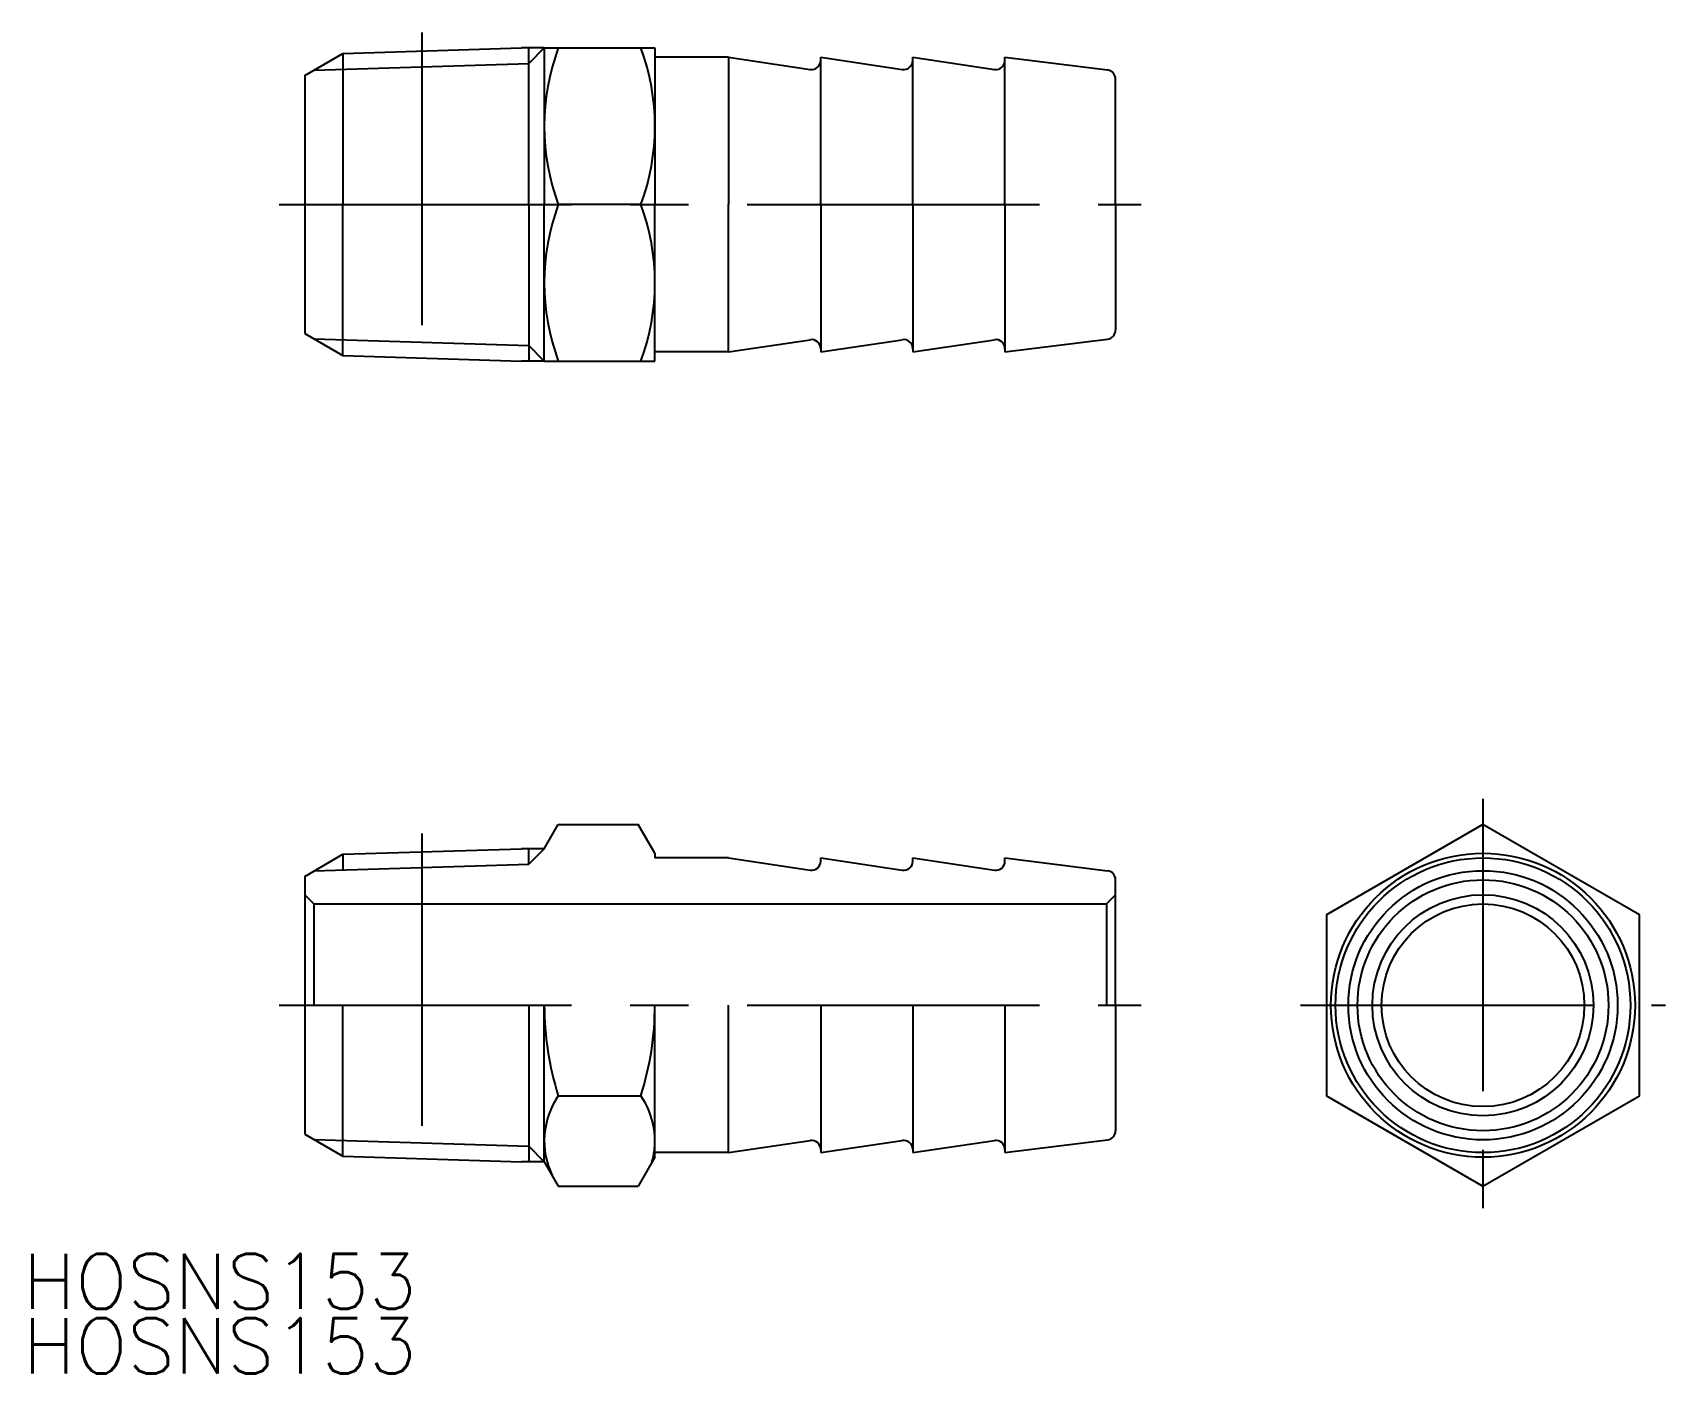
# Model space of a CAD drawing. Extents: x 0 to 344, y 0 to 302.
# Drawn here: x 255.9 to 344.5, y 228.9 to 301.7 of the extents above; entities outside this region: 1.
import ezdxf

# ---------------------------------------------------------------- set-up
doc = ezdxf.new("R2010")
doc.units = 0
doc.header["$LTSCALE"] = 0.5
doc.linetypes.add('CENTER', pattern=[50.8, 31.75, -6.35, 6.35, -6.35])
doc.layers.get('0').update_dxf_attribs({"linetype": 'CONTINUOUS'})
doc.layers.add('CENTER', color=1, linetype='CENTER')
doc.styles.get("Standard").update_dxf_attribs({"font": 'txt.shx', "bigfont": '@extfont2.shx'})

msp = doc.modelspace()

# ---------------------------------------------------------------- linework, layer by layer
at = {"color": 7, "linetype": 'CONTINUOUS'}
for p, q in [((270.65, 299.349), (272.724, 300.546)), ((272.724, 300.546), (282.408, 300.849)), ((272.724, 300.546), (272.724, 292.349)), ((283.65, 300.849), (282.408, 300.849)), ((282.806, 292.349), (282.806, 300.849)), ((283.65, 300.849), (283.65, 292.349)), ((283.65, 300.849), (289.65, 300.849)), ((289.65, 300.849), (289.65, 292.349)), ((293.65, 300.349), (289.65, 300.349)), ((293.65, 300.349), (298.076, 299.685)), ((293.65, 300.349), (293.65, 292.349)), ((298.65, 300.349), (303.076, 299.685)), ((298.65, 292.349), (298.65, 300.349)), ((303.65, 292.349), (303.65, 300.349)), ((303.65, 300.349), (308.076, 299.685)), ((308.65, 292.349), (308.65, 300.349)), ((308.65, 300.349), (314.212, 299.654)), ((270.65, 299.349), (270.65, 285.349)), ((314.65, 292.349), (314.65, 299.157)), ((272.724, 284.151), (272.724, 292.349)), ((282.806, 292.349), (282.806, 283.849)), ((283.65, 283.849), (283.65, 292.349)), ((288.891, 292.349), (284.409, 292.349)), ((289.65, 283.849), (289.65, 292.349)), ((293.65, 284.349), (293.65, 292.349)), ((298.65, 292.349), (298.65, 284.349)), ((303.65, 292.349), (303.65, 284.349)), ((308.65, 292.349), (308.65, 284.349)), ((314.65, 292.349), (314.65, 285.54)), ((270.65, 285.349), (272.724, 284.151)), ((293.65, 284.349), (298.076, 285.013)), ((298.65, 284.349), (303.076, 285.013)), ((303.65, 284.349), (308.076, 285.013)), ((308.65, 284.349), (314.212, 285.044)), ((272.724, 284.151), (282.408, 283.849)), ((283.65, 283.849), (282.408, 283.849)), ((283.65, 283.849), (289.65, 283.849)), ((293.65, 284.349), (289.65, 284.349)), ((283.65, 257.381), (284.409, 258.696)), ((284.409, 258.696), (288.747, 258.696)), ((289.65, 257.131), (288.747, 258.696)), ((270.65, 255.881), (272.724, 257.078)), ((272.724, 257.078), (282.408, 257.381)), ((272.724, 257.078), (272.724, 256.222)), ((283.65, 257.381), (282.408, 257.381)), ((282.806, 256.537), (282.806, 257.381)), ((289.65, 257.131), (289.65, 256.881)), ((293.65, 256.881), (289.65, 256.881)), ((293.65, 256.881), (298.076, 256.217)), ((298.65, 256.881), (303.076, 256.217)), ((298.65, 256.711), (298.65, 256.881)), ((303.65, 256.711), (303.65, 256.881)), ((303.65, 256.881), (308.076, 256.217)), ((308.65, 256.711), (308.65, 256.881)), ((308.65, 256.881), (314.212, 256.186)), ((270.65, 255.881), (270.65, 241.881)), ((314.65, 248.881), (314.65, 255.689)), ((271.15, 254.381), (270.65, 254.881)), ((271.15, 254.381), (314.15, 254.381)), ((271.15, 254.381), (271.15, 248.881)), ((314.15, 254.381), (314.65, 254.881)), ((314.15, 254.381), (314.15, 248.881)), ((272.724, 240.683), (272.724, 248.881)), ((282.806, 248.881), (282.806, 240.381)), ((283.65, 240.381), (283.65, 248.881)), ((289.65, 240.631), (289.65, 248.881)), ((293.65, 240.881), (293.65, 248.881)), ((298.65, 248.881), (298.65, 240.881)), ((303.65, 248.881), (303.65, 240.881)), ((308.65, 248.881), (308.65, 240.881)), ((314.65, 248.881), (314.65, 242.072)), ((284.409, 243.973), (288.891, 243.973)), ((270.65, 241.881), (272.724, 240.683)), ((293.65, 240.881), (298.076, 241.545)), ((298.65, 240.881), (303.076, 241.545)), ((303.65, 240.881), (308.076, 241.545)), ((308.65, 240.881), (314.212, 241.576)), ((272.724, 240.683), (282.408, 240.381)), ((283.65, 240.381), (282.408, 240.381)), ((283.65, 240.381), (284.409, 239.066)), ((289.65, 240.631), (288.747, 239.066)), ((293.65, 240.881), (289.65, 240.881)), ((284.409, 239.066), (288.747, 239.066))]:
    msp.add_line(p, q, dxfattribs=at)
at = {"color": 3, "linetype": 'CONTINUOUS'}
for p, q in [((283.65, 300.849), (282.806, 300.005)), ((271.156, 299.641), (282.806, 300.005)), ((271.156, 285.057), (282.806, 284.693)), ((283.65, 283.849), (282.806, 284.693)), ((283.65, 257.381), (282.806, 256.537)), ((271.156, 256.173), (282.806, 256.537)), ((271.156, 241.589), (282.806, 241.225)), ((283.65, 240.381), (282.806, 241.225))]:
    msp.add_line(p, q, dxfattribs=at)
at = {"color": 7, "linetype": 'CONTINUOUS'}
msp.add_lwpolyline([(334.589, 258.696), (326.089, 253.788), (326.089, 243.973), (334.589, 239.066), (343.089, 243.973), (343.089, 253.788)], close=True, dxfattribs=at)
for radius in [8.25, 8, 7.305, 6.809, 6, 5.5]:
    msp.add_circle((334.589, 248.881), radius, dxfattribs=at)
for centre, radius, start, end in [((295.915, 296.599), 12.266, 159.7272, 200.2728), ((277.385, 296.599), 12.266, 339.7272, 20.2728), ((298.15, 300.179), 0.5, 261.46923, 0), ((303.15, 300.179), 0.5, 261.46923, 0), ((308.15, 300.179), 0.5, 261.46923, 0), ((314.15, 299.157), 0.5, 0, 82.87498), ((295.915, 288.099), 12.266, 159.7272, 200.2728), ((277.385, 288.099), 12.266, 339.7272, 20.2728), ((314.15, 285.54), 0.5, 277.12502, 0), ((298.15, 284.518), 0.5, 0, 98.53077), ((303.15, 284.518), 0.5, 0, 98.53077), ((308.15, 284.518), 0.5, 0, 98.53077), ((298.15, 256.711), 0.5, 261.46923, 0), ((303.15, 256.711), 0.5, 261.46923, 0), ((308.15, 256.711), 0.5, 261.46923, 0), ((314.15, 255.689), 0.5, 0, 82.87498), ((299.891, 248.881), 16.241, 180, 197.58795), ((273.409, 248.881), 16.241, 342.41205, 0), ((287.995, 241.52), 4.345, 145.61575, 205.61575), ((285.305, 241.52), 4.345, 344.46408, 34.38425), ((314.15, 242.072), 0.5, 277.12502, 0), ((298.15, 241.05), 0.5, 0, 98.53077), ((303.15, 241.05), 0.5, 0, 98.53077), ((308.15, 241.05), 0.5, 0, 98.53077)]:
    msp.add_arc(centre, radius, start, end, dxfattribs=at)
msp.add_point((0, 0))
at = {"layer": 'CENTER', "color": 1, "linetype": 'CENTER'}
for p, q in [((277, 301.68), (277, 283.018)), ((269.253, 292.349), (316.047, 292.349)), ((334.589, 260.093), (334.589, 237.669)), ((277, 258.212), (277, 239.55)), ((269.253, 248.881), (316.047, 248.881)), ((324.692, 248.881), (344.486, 248.881))]:
    msp.add_line(p, q, dxfattribs=at)

# ---------------------------------------------------------------- texts
at = {"color": 7, "linetype": 'CONTINUOUS'}
for p in [(255.369, 232.396), (255.369, 228.901)]:
    msp.add_text('HOSNS153', height=3, dxfattribs=at).set_placement(p)

doc.saveas('drawing.dxf')
